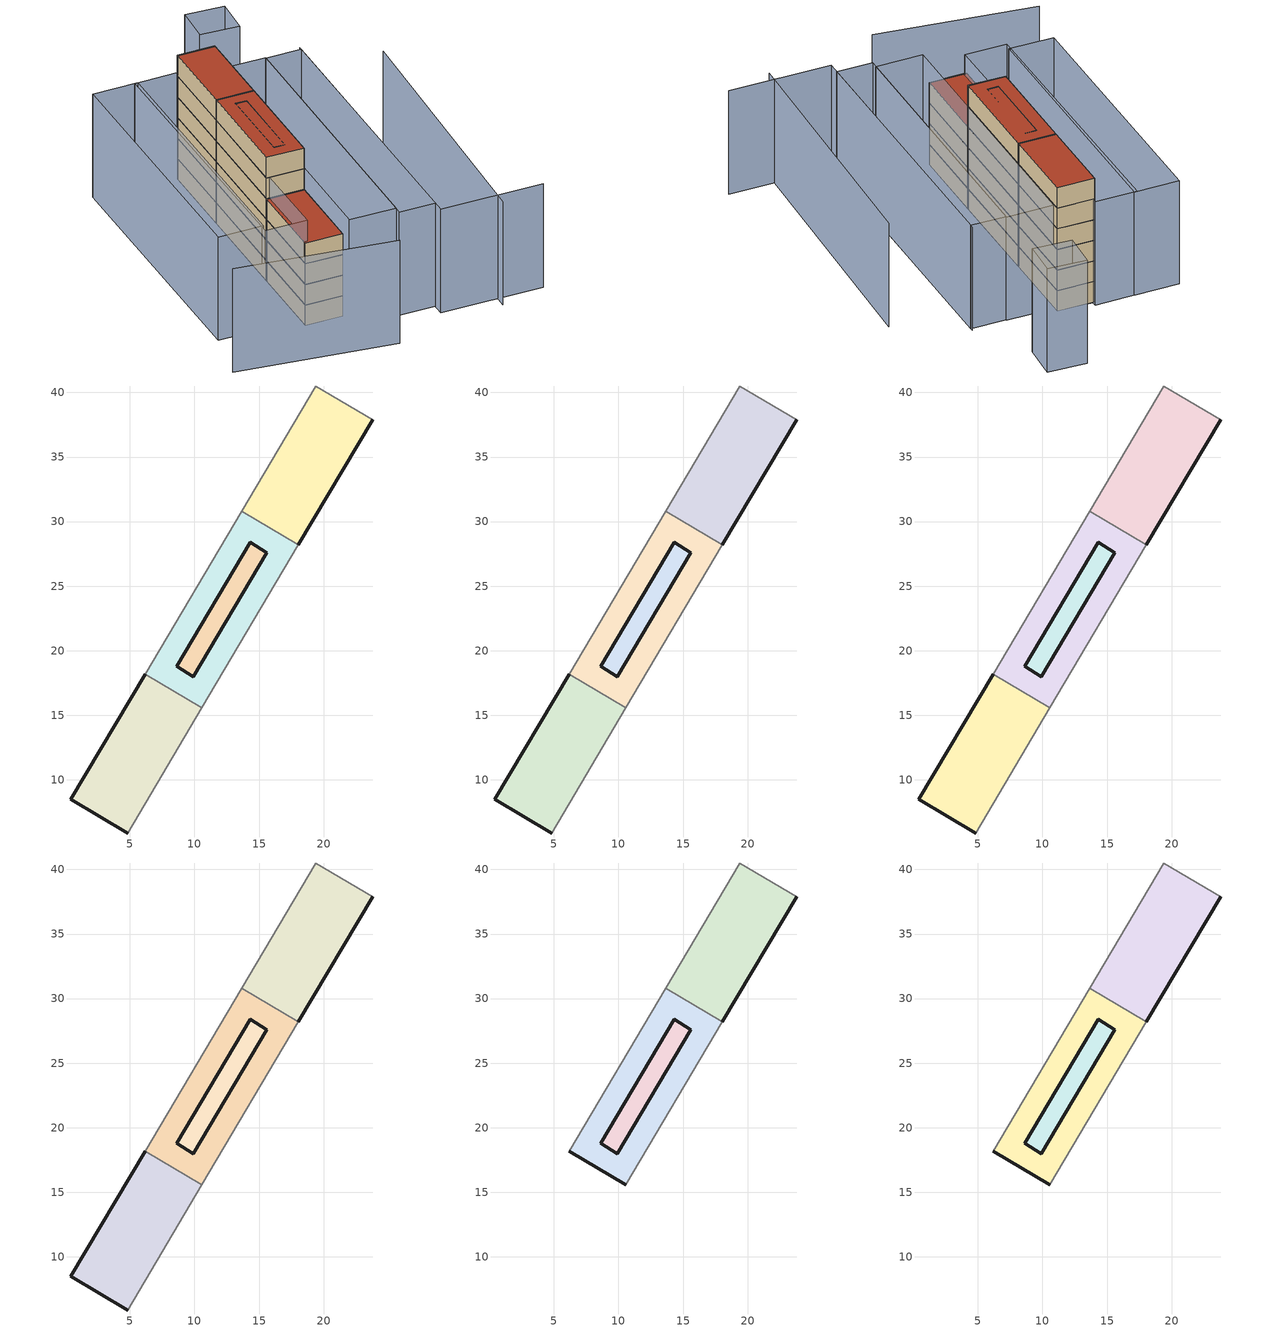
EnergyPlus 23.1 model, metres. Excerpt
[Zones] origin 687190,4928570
92e4ea4cc890200e_F0_dwelling_0
 floor ground (EU_floor_Construction): 18.04,28.19 23.8,37.9 19.41,40.5 13.65,30.79 z0
 wall outside (EU_wall_Construction): 23.8,37.9 18.04,28.19 z0:3
 wall to 92e4ea4cc890200e_F0_dwelling_1 (EU_wall_Construction): 18.04,28.19 13.65,30.79 z0:3
 wall adiabatic (EU_wall_Construction): 13.65,30.79 19.41,40.5 23.8,37.9 z0:3
92e4ea4cc890200e_F0_dwelling_1
 floor ground (EU_floor_Construction): 10.57,15.59 18.04,28.19 13.65,30.79 6.19,18.19 z0
 wall adiabatic (EU_wall_Construction): 18.04,28.19 10.57,15.59 / 6.19,18.19 13.65,30.79 z0:3
 wall to 92e4ea4cc890200e_F0_dwelling_2 (EU_wall_Construction): 10.57,15.59 6.19,18.19 z0:3
92e4ea4cc890200e_F0_dwelling_2
 floor ground (EU_floor_Construction): 4.81,5.88 10.57,15.59 6.19,18.19 0.43,8.48 z0
 wall outside (EU_wall_Construction): 4.81,5.88 0.43,8.48 6.19,18.19 z0:3
 wall adiabatic (EU_wall_Construction): 10.57,15.59 4.81,5.88 z0:3
92e4ea4cc890200e_F0_circulation
 floor ground (EU_floor_Construction): 9.92,18 15.62,27.6 14.3,28.38 8.61,18.78 z0
 wall outside (EU_wall_Construction): 14.3,28.38 15.62,27.6 9.92,18 8.61,18.78 14.3,28.38 z0:3
92e4ea4cc890200e_F1_dwelling_0
 floor to 92e4ea4cc890200e_F0_dwelling_0 (EU_floor_Construction): 18.04,28.19 23.8,37.9 19.41,40.5 13.65,30.79 z3
 wall outside (EU_wall_Construction): 23.8,37.9 18.04,28.19 z3:6
 wall to 92e4ea4cc890200e_F1_dwelling_1 (EU_wall_Construction): 18.04,28.19 13.65,30.79 z3:6
 wall adiabatic (EU_wall_Construction): 13.65,30.79 19.41,40.5 23.8,37.9 z3:6
92e4ea4cc890200e_F1_dwelling_1
 floor to 92e4ea4cc890200e_F0_dwelling_1 (EU_floor_Construction): 10.57,15.59 18.04,28.19 13.65,30.79 6.19,18.19 z3
 wall adiabatic (EU_wall_Construction): 18.04,28.19 10.57,15.59 / 6.19,18.19 13.65,30.79 z3:6
 wall to 92e4ea4cc890200e_F1_dwelling_2 (EU_wall_Construction): 10.57,15.59 6.19,18.19 z3:6
92e4ea4cc890200e_F1_dwelling_2
 floor to 92e4ea4cc890200e_F0_dwelling_2 (EU_floor_Construction): 4.81,5.88 10.57,15.59 6.19,18.19 0.43,8.48 z3
 wall outside (EU_wall_Construction): 4.81,5.88 0.43,8.48 6.19,18.19 z3:6
 wall adiabatic (EU_wall_Construction): 10.57,15.59 4.81,5.88 z3:6
92e4ea4cc890200e_F1_circulation
 floor to 92e4ea4cc890200e_F0_circulation (EU_floor_Construction): 9.92,18 15.62,27.6 14.3,28.38 8.61,18.78 z3
 wall outside (EU_wall_Construction): 14.3,28.38 15.62,27.6 9.92,18 8.61,18.78 14.3,28.38 z3:6
92e4ea4cc890200e_F2_dwelling_0
 floor to 92e4ea4cc890200e_F1_dwelling_0 (EU_floor_Construction): 18.04,28.19 23.8,37.9 19.41,40.5 13.65,30.79 z6
 wall outside (EU_wall_Construction): 23.8,37.9 18.04,28.19 z6:9
 wall to 92e4ea4cc890200e_F2_dwelling_1 (EU_wall_Construction): 18.04,28.19 13.65,30.79 z6:9
 wall adiabatic (EU_wall_Construction): 13.65,30.79 19.41,40.5 23.8,37.9 z6:9
92e4ea4cc890200e_F2_dwelling_1
 floor to 92e4ea4cc890200e_F1_dwelling_1 (EU_floor_Construction): 10.57,15.59 18.04,28.19 13.65,30.79 6.19,18.19 z6
 wall adiabatic (EU_wall_Construction): 18.04,28.19 10.57,15.59 / 6.19,18.19 13.65,30.79 z6:9
 wall to 92e4ea4cc890200e_F2_dwelling_2 (EU_wall_Construction): 10.57,15.59 6.19,18.19 z6:9
92e4ea4cc890200e_F2_dwelling_2
 floor to 92e4ea4cc890200e_F1_dwelling_2 (EU_floor_Construction): 4.81,5.88 10.57,15.59 6.19,18.19 0.43,8.48 z6
 wall outside (EU_wall_Construction): 4.81,5.88 0.43,8.48 6.19,18.19 z6:9
 wall adiabatic (EU_wall_Construction): 10.57,15.59 4.81,5.88 z6:9
92e4ea4cc890200e_F2_circulation
 floor to 92e4ea4cc890200e_F1_circulation (EU_floor_Construction): 9.92,18 15.62,27.6 14.3,28.38 8.61,18.78 z6
 wall outside (EU_wall_Construction): 14.3,28.38 15.62,27.6 9.92,18 8.61,18.78 14.3,28.38 z6:9
92e4ea4cc890200e_F3_dwelling_0
 floor to 92e4ea4cc890200e_F2_dwelling_0 (EU_floor_Construction): 18.04,28.19 23.8,37.9 19.41,40.5 13.65,30.79 z9
 wall outside (EU_wall_Construction): 23.8,37.9 18.04,28.19 z9:12
 wall to 92e4ea4cc890200e_F3_dwelling_1 (EU_wall_Construction): 18.04,28.19 13.65,30.79 z9:12
 wall adiabatic (EU_wall_Construction): 13.65,30.79 19.41,40.5 23.8,37.9 z9:12
92e4ea4cc890200e_F3_dwelling_1
 floor to 92e4ea4cc890200e_F2_dwelling_1 (EU_floor_Construction): 10.57,15.59 18.04,28.19 13.65,30.79 6.19,18.19 z9
 wall adiabatic (EU_wall_Construction): 18.04,28.19 10.57,15.59 / 6.19,18.19 13.65,30.79 z9:12
 wall to 92e4ea4cc890200e_F3_dwelling_2 (EU_wall_Construction): 10.57,15.59 6.19,18.19 z9:12
92e4ea4cc890200e_F3_dwelling_2
 floor to 92e4ea4cc890200e_F2_dwelling_2 (EU_floor_Construction): 4.81,5.88 10.57,15.59 6.19,18.19 0.43,8.48 z9
 wall outside (EU_wall_Construction): 4.81,5.88 0.43,8.48 6.19,18.19 z9:12
 wall adiabatic (EU_wall_Construction): 10.57,15.59 4.81,5.88 z9:12
 roof outside (EU_roof_Construction): 10.57,15.59 4.81,5.88 0.43,8.48 6.19,18.19 z12
92e4ea4cc890200e_F3_circulation
 floor to 92e4ea4cc890200e_F2_circulation (EU_floor_Construction): 9.92,18 15.62,27.6 14.3,28.38 8.61,18.78 z9
 wall outside (EU_wall_Construction): 14.3,28.38 15.62,27.6 9.92,18 8.61,18.78 14.3,28.38 z9:12
92e4ea4cc890200e_F4_dwelling_0
 floor to 92e4ea4cc890200e_F3_dwelling_0 (EU_floor_Construction): 18.04,28.19 23.8,37.9 19.41,40.5 13.65,30.79 z12
 wall outside (EU_wall_Construction): 23.8,37.9 18.04,28.19 z12:15
 wall to 92e4ea4cc890200e_F4_dwelling_1 (EU_wall_Construction): 18.04,28.19 13.65,30.79 z12:15
 wall adiabatic (EU_wall_Construction): 13.65,30.79 19.41,40.5 23.8,37.9 z12:15
92e4ea4cc890200e_F4_dwelling_1
 floor to 92e4ea4cc890200e_F3_dwelling_1 (EU_floor_Construction): 10.57,15.59 18.04,28.19 13.65,30.79 6.19,18.19 z12
 wall outside (EU_wall_Construction): 10.57,15.59 6.19,18.19 z12:15
 wall adiabatic (EU_wall_Construction): 18.04,28.19 10.57,15.59 / 6.19,18.19 13.65,30.79 z12:15
92e4ea4cc890200e_F4_circulation
 floor to 92e4ea4cc890200e_F3_circulation (EU_floor_Construction): 9.92,18 15.62,27.6 14.3,28.38 8.61,18.78 z12
 wall outside (EU_wall_Construction): 14.3,28.38 15.62,27.6 9.92,18 8.61,18.78 14.3,28.38 z12:15
92e4ea4cc890200e_F5_dwelling_0
 floor to 92e4ea4cc890200e_F4_dwelling_0 (EU_floor_Construction): 18.04,28.19 23.8,37.9 19.41,40.5 13.65,30.79 z15
 wall outside (EU_wall_Construction): 23.8,37.9 18.04,28.19 z15:18
 wall to 92e4ea4cc890200e_F5_dwelling_1 (EU_wall_Construction): 18.04,28.19 13.65,30.79 z15:18
 wall adiabatic (EU_wall_Construction): 13.65,30.79 19.41,40.5 23.8,37.9 z15:18
 roof outside (EU_roof_Construction): 23.8,37.9 18.04,28.19 13.65,30.79 19.41,40.5 z18
92e4ea4cc890200e_F5_dwelling_1
 floor to 92e4ea4cc890200e_F4_dwelling_1 (EU_floor_Construction): 10.57,15.59 18.04,28.19 13.65,30.79 6.19,18.19 z15
 wall outside (EU_wall_Construction): 10.57,15.59 6.19,18.19 z15:18
 wall adiabatic (EU_wall_Construction): 18.04,28.19 10.57,15.59 / 6.19,18.19 13.65,30.79 z15:18
 roof outside (EU_roof_Construction): 18.04,28.19 10.57,15.59 6.19,18.19 13.65,30.79 z18
92e4ea4cc890200e_F5_circulation
 floor to 92e4ea4cc890200e_F4_circulation (EU_floor_Construction): 9.92,18 15.62,27.6 14.3,28.38 8.61,18.78 z15
 wall outside (EU_wall_Construction): 14.3,28.38 15.62,27.6 9.92,18 8.61,18.78 14.3,28.38 z15:18
 roof outside (EU_roof_Construction): 15.62,27.6 9.92,18 8.61,18.78 14.3,28.38 z18
shading: -13.38,9.86 3.66,-3.36 / 18.13,-8.84 38.36,22.77 / 24.25,-10.64 12.32,-3.55 / 12.32,-3.55 33.29,31.74 / 33.06,31.35 13.13,-2.18 / 13.13,-2.18 8.95,0.3 / 8.95,0.3 28.88,33.83 / 28.88,33.83 33.06,31.35 / 28.99,33.87 9.44,1.12 / 9.44,1.12 3.97,4.38 / 3.97,4.38 23.52,37.13 / 23.52,37.13 28.99,33.87 / 19.91,40.95 1.04,8.62 / 1.04,8.62 -3.86,11.48 / -3.86,11.48 15.01,43.81 / 15.01,43.81 19.91,40.95 / 15.36,43.62 -3.12,12.35 / -3.12,12.35 -8.35,15.44 / -8.35,15.44 10.12,46.72 / 10.12,46.72 15.36,43.62 / 31.57,47.71 35.97,44.76 / 35.97,44.76 33.2,40.63 / 33.2,40.63 28.8,43.59 / 28.8,43.59 31.57,47.71 z0:15
[Building]
EU S2 Campaign: North Axis=0; Terrain=City; Solar Distribution=FullExterior
[Site:Location]
Bologna: Latitude=44.5; Longitude=11.25; Time Zone=1; Elevation=37
[SizingPeriod:WeatherFileDays]
AnnualSizingPeriod: Begin Month=1; Begin Day of Month=1; End Month=12; End Day of Month=31; Day of Week for Start Day=Monday; Use Weather File Daylight Saving Period=No; Use Weather File Rain and Snow Indicators=No
[MATERIAL]
EU_InternalMass_Material: Roughness=MediumRough; Thickness=0.1; Conductivity=1; Density=1800; Specific Heat=900; Thermal Absorptance=0.9; Solar Absorptance=0.7; Visible Absorptance=0.7
[MATERIAL:NOMASS] Roughness=MediumRough; Thermal Absorptance=0.9; Solar Absorptance=0.7; Visible Absorptance=0.7
Name | Thermal Resistance
EU_wall_NoMass | 0.905828
EU_roof_NoMass | 0.37593
EU_floor_NoMass | 0.67114
[CONSTRUCTION]
EU_wall_Construction: EU_wall_NoMass
EU_roof_Construction: EU_roof_NoMass
EU_floor_Construction: EU_floor_NoMass
EU_InternalMass_Construction: EU_InternalMass_Material
[ZONE] Type=1; Multiplier=1; Ceiling Height=autocalculate; Floor Area=autocalculate; Part of Total Floor Area=Yes
Name | Volume
92e4ea4cc890200e_F0_dwelling_0; 92e4ea4cc890200e_F1_dwelling_0; 92e4ea4cc890200e_F2_dwelling_0; 92e4ea4cc890200e_F3_dwelling_0; 92e4ea4cc890200e_F4_dwelling_0; 92e4ea4cc890200e_F5_dwelling_0 | 172.704
92e4ea4cc890200e_F0_dwelling_1; 92e4ea4cc890200e_F1_dwelling_1; 92e4ea4cc890200e_F2_dwelling_1; 92e4ea4cc890200e_F3_dwelling_1; 92e4ea4cc890200e_F4_dwelling_1; 92e4ea4cc890200e_F5_dwelling_1 | 223.937
92e4ea4cc890200e_F0_dwelling_2; 92e4ea4cc890200e_F1_dwelling_2; 92e4ea4cc890200e_F2_dwelling_2; 92e4ea4cc890200e_F3_dwelling_2 | 172.695
92e4ea4cc890200e_F0_circulation; 92e4ea4cc890200e_F1_circulation; 92e4ea4cc890200e_F2_circulation; 92e4ea4cc890200e_F3_circulation; 92e4ea4cc890200e_F4_circulation; 92e4ea4cc890200e_F5_circulation | 51.2563
[INTERNALMASS] Construction=EU_InternalMass_Construction
Name | Zone or ZoneList | Surface Area
92e4ea4cc890200e_F0_dwelling_0_EU_InternalMass | 92e4ea4cc890200e_F0_dwelling_0 | 57.5681
92e4ea4cc890200e_F0_dwelling_1_EU_InternalMass | 92e4ea4cc890200e_F0_dwelling_1 | 57.5681
92e4ea4cc890200e_F0_dwelling_2_EU_InternalMass | 92e4ea4cc890200e_F0_dwelling_2 | 57.5681
92e4ea4cc890200e_F1_dwelling_0_EU_InternalMass | 92e4ea4cc890200e_F1_dwelling_0 | 57.5681
92e4ea4cc890200e_F1_dwelling_1_EU_InternalMass | 92e4ea4cc890200e_F1_dwelling_1 | 57.5681
92e4ea4cc890200e_F1_dwelling_2_EU_InternalMass | 92e4ea4cc890200e_F1_dwelling_2 | 57.5681
92e4ea4cc890200e_F2_dwelling_0_EU_InternalMass | 92e4ea4cc890200e_F2_dwelling_0 | 57.5681
92e4ea4cc890200e_F2_dwelling_1_EU_InternalMass | 92e4ea4cc890200e_F2_dwelling_1 | 57.5681
92e4ea4cc890200e_F2_dwelling_2_EU_InternalMass | 92e4ea4cc890200e_F2_dwelling_2 | 57.5681
92e4ea4cc890200e_F3_dwelling_0_EU_InternalMass | 92e4ea4cc890200e_F3_dwelling_0 | 57.5681
92e4ea4cc890200e_F3_dwelling_1_EU_InternalMass | 92e4ea4cc890200e_F3_dwelling_1 | 57.5681
92e4ea4cc890200e_F3_dwelling_2_EU_InternalMass | 92e4ea4cc890200e_F3_dwelling_2 | 57.5681
92e4ea4cc890200e_F4_dwelling_0_EU_InternalMass | 92e4ea4cc890200e_F4_dwelling_0 | 86.3522
92e4ea4cc890200e_F4_dwelling_1_EU_InternalMass | 92e4ea4cc890200e_F4_dwelling_1 | 86.3522
92e4ea4cc890200e_F5_dwelling_0_EU_InternalMass | 92e4ea4cc890200e_F5_dwelling_0 | 86.3522
92e4ea4cc890200e_F5_dwelling_1_EU_InternalMass | 92e4ea4cc890200e_F5_dwelling_1 | 86.3522
[OTHEREQUIPMENT] Fuel Type=Electricity; Design Level Calculation Method=Watts/Area; Power per Zone Floor Area=1; Fraction Latent=0; Fraction Radiant=0; Fraction Lost=0; Carbon Dioxide Generation Rate=0; EndUse Subcategory=EU_Step8_InternalGains
Name | Zone or ZoneList or Space or SpaceList | Schedule
EU_Step8_InternalGain_92e4ea4cc890200e_F0_dwelling_0_f000 | 92e4ea4cc890200e_F0_dwelling_0 | EU_Step8_GainSchedule_92e4ea4cc890200e_F0_dwelling_0_f000
EU_Step8_InternalGain_92e4ea4cc890200e_F0_dwelling_1_f000 | 92e4ea4cc890200e_F0_dwelling_1 | EU_Step8_GainSchedule_92e4ea4cc890200e_F0_dwelling_1_f000
EU_Step8_InternalGain_92e4ea4cc890200e_F0_dwelling_2_f000 | 92e4ea4cc890200e_F0_dwelling_2 | EU_Step8_GainSchedule_92e4ea4cc890200e_F0_dwelling_2_f000
EU_Step8_InternalGain_92e4ea4cc890200e_F1_dwelling_0_f000 | 92e4ea4cc890200e_F1_dwelling_0 | EU_Step8_GainSchedule_92e4ea4cc890200e_F1_dwelling_0_f000
EU_Step8_InternalGain_92e4ea4cc890200e_F1_dwelling_1_f000 | 92e4ea4cc890200e_F1_dwelling_1 | EU_Step8_GainSchedule_92e4ea4cc890200e_F1_dwelling_1_f000
EU_Step8_InternalGain_92e4ea4cc890200e_F1_dwelling_2_f000 | 92e4ea4cc890200e_F1_dwelling_2 | EU_Step8_GainSchedule_92e4ea4cc890200e_F1_dwelling_2_f000
EU_Step8_InternalGain_92e4ea4cc890200e_F2_dwelling_0_f000 | 92e4ea4cc890200e_F2_dwelling_0 | EU_Step8_GainSchedule_92e4ea4cc890200e_F2_dwelling_0_f000
EU_Step8_InternalGain_92e4ea4cc890200e_F2_dwelling_1_f000 | 92e4ea4cc890200e_F2_dwelling_1 | EU_Step8_GainSchedule_92e4ea4cc890200e_F2_dwelling_1_f000
EU_Step8_InternalGain_92e4ea4cc890200e_F2_dwelling_2_f000 | 92e4ea4cc890200e_F2_dwelling_2 | EU_Step8_GainSchedule_92e4ea4cc890200e_F2_dwelling_2_f000
EU_Step8_InternalGain_92e4ea4cc890200e_F3_dwelling_0_f000 | 92e4ea4cc890200e_F3_dwelling_0 | EU_Step8_GainSchedule_92e4ea4cc890200e_F3_dwelling_0_f000
EU_Step8_InternalGain_92e4ea4cc890200e_F3_dwelling_1_f000 | 92e4ea4cc890200e_F3_dwelling_1 | EU_Step8_GainSchedule_92e4ea4cc890200e_F3_dwelling_1_f000
EU_Step8_InternalGain_92e4ea4cc890200e_F3_dwelling_2_f000 | 92e4ea4cc890200e_F3_dwelling_2 | EU_Step8_GainSchedule_92e4ea4cc890200e_F3_dwelling_2_f000
EU_Step8_InternalGain_92e4ea4cc890200e_F4_dwelling_0_f000 | 92e4ea4cc890200e_F4_dwelling_0 | EU_Step8_GainSchedule_92e4ea4cc890200e_F4_dwelling_0_f000
EU_Step8_InternalGain_92e4ea4cc890200e_F4_dwelling_1_f000 | 92e4ea4cc890200e_F4_dwelling_1 | EU_Step8_GainSchedule_92e4ea4cc890200e_F4_dwelling_1_f000
EU_Step8_InternalGain_92e4ea4cc890200e_F5_dwelling_0_f000 | 92e4ea4cc890200e_F5_dwelling_0 | EU_Step8_GainSchedule_92e4ea4cc890200e_F5_dwelling_0_f000
EU_Step8_InternalGain_92e4ea4cc890200e_F5_dwelling_1_f000 | 92e4ea4cc890200e_F5_dwelling_1 | EU_Step8_GainSchedule_92e4ea4cc890200e_F5_dwelling_1_f000
[ZONEINFILTRATION:DESIGNFLOWRATE] Schedule=EU_AlwaysOn; Design Flow Rate Calculation Method=Flow/Area; Flow Rate per Floor Area=0.0005; Constant Term Coefficient=1; Temperature Term Coefficient=0; Velocity Term Coefficient=0; Velocity Squared Term Coefficient=0
Name | Zone or ZoneList or Space or SpaceList
EU_Circulation_Infiltration_92e4ea4cc890200e_F0_circulation | 92e4ea4cc890200e_F0_circulation
EU_Circulation_Infiltration_92e4ea4cc890200e_F1_circulation | 92e4ea4cc890200e_F1_circulation
EU_Circulation_Infiltration_92e4ea4cc890200e_F2_circulation | 92e4ea4cc890200e_F2_circulation
EU_Circulation_Infiltration_92e4ea4cc890200e_F3_circulation | 92e4ea4cc890200e_F3_circulation
EU_Circulation_Infiltration_92e4ea4cc890200e_F4_circulation | 92e4ea4cc890200e_F4_circulation
EU_Circulation_Infiltration_92e4ea4cc890200e_F5_circulation | 92e4ea4cc890200e_F5_circulation
[ZONEVENTILATION:DESIGNFLOWRATE] Schedule=EU_AlwaysOn; Design Flow Rate Calculation Method=AirChanges/Hour; Air Changes per Hour=0.73129; Ventilation Type=Natural; Fan Pressure Rise=0; Fan Total Efficiency=1; Constant Term Coefficient=1; Temperature Term Coefficient=0; Velocity Term Coefficient=0; Velocity Squared Term Coefficient=0; Minimum Indoor Temperature=-100; Maximum Indoor Temperature=100; Delta Temperature=-100; Minimum Outdoor Temperature=-100; Maximum Outdoor Temperature=100; Maximum Wind Speed=40
Name | Zone or ZoneList or Space or SpaceList
EU_ConstantAir_92e4ea4cc890200e_F0_dwelling_0 | 92e4ea4cc890200e_F0_dwelling_0
EU_ConstantAir_92e4ea4cc890200e_F0_dwelling_1 | 92e4ea4cc890200e_F0_dwelling_1
EU_ConstantAir_92e4ea4cc890200e_F0_dwelling_2 | 92e4ea4cc890200e_F0_dwelling_2
EU_ConstantAir_92e4ea4cc890200e_F1_dwelling_0 | 92e4ea4cc890200e_F1_dwelling_0
EU_ConstantAir_92e4ea4cc890200e_F1_dwelling_1 | 92e4ea4cc890200e_F1_dwelling_1
EU_ConstantAir_92e4ea4cc890200e_F1_dwelling_2 | 92e4ea4cc890200e_F1_dwelling_2
EU_ConstantAir_92e4ea4cc890200e_F2_dwelling_0 | 92e4ea4cc890200e_F2_dwelling_0
EU_ConstantAir_92e4ea4cc890200e_F2_dwelling_1 | 92e4ea4cc890200e_F2_dwelling_1
EU_ConstantAir_92e4ea4cc890200e_F2_dwelling_2 | 92e4ea4cc890200e_F2_dwelling_2
EU_ConstantAir_92e4ea4cc890200e_F3_dwelling_0 | 92e4ea4cc890200e_F3_dwelling_0
EU_ConstantAir_92e4ea4cc890200e_F3_dwelling_1 | 92e4ea4cc890200e_F3_dwelling_1
EU_ConstantAir_92e4ea4cc890200e_F3_dwelling_2 | 92e4ea4cc890200e_F3_dwelling_2
EU_ConstantAir_92e4ea4cc890200e_F4_dwelling_0 | 92e4ea4cc890200e_F4_dwelling_0
EU_ConstantAir_92e4ea4cc890200e_F4_dwelling_1 | 92e4ea4cc890200e_F4_dwelling_1
EU_ConstantAir_92e4ea4cc890200e_F5_dwelling_0 | 92e4ea4cc890200e_F5_dwelling_0
EU_ConstantAir_92e4ea4cc890200e_F5_dwelling_1 | 92e4ea4cc890200e_F5_dwelling_1
[HVACTEMPLATE:THERMOSTAT] Constant Heating Setpoint=20; Constant Cooling Setpoint=50
EU_HeatOnly_92e4ea4cc890200e_F0_dwelling_0; EU_HeatOnly_92e4ea4cc890200e_F0_dwelling_1; EU_HeatOnly_92e4ea4cc890200e_F0_dwelling_2; EU_HeatOnly_92e4ea4cc890200e_F1_dwelling_0; EU_HeatOnly_92e4ea4cc890200e_F1_dwelling_1; EU_HeatOnly_92e4ea4cc890200e_F1_dwelling_2; EU_HeatOnly_92e4ea4cc890200e_F2_dwelling_0; EU_HeatOnly_92e4ea4cc890200e_F2_dwelling_1; EU_HeatOnly_92e4ea4cc890200e_F2_dwelling_2; EU_HeatOnly_92e4ea4cc890200e_F3_dwelling_0; EU_HeatOnly_92e4ea4cc890200e_F3_dwelling_1; EU_HeatOnly_92e4ea4cc890200e_F3_dwelling_2; EU_HeatOnly_92e4ea4cc890200e_F4_dwelling_0; EU_HeatOnly_92e4ea4cc890200e_F4_dwelling_1; EU_HeatOnly_92e4ea4cc890200e_F5_dwelling_0; EU_HeatOnly_92e4ea4cc890200e_F5_dwelling_1
[HVACTEMPLATE:ZONE:IDEALLOADSAIRSYSTEM] System Availability Schedule=EU_AlwaysOn; Maximum Heating Supply Air Temperature=50; Minimum Cooling Supply Air Temperature=13; Maximum Heating Supply Air Humidity Ratio=0.0156; Minimum Cooling Supply Air Humidity Ratio=0.0077; Heating Limit=NoLimit; Cooling Limit=NoLimit; Heating Availability Schedule=EU_AlwaysOn; Cooling Availability Schedule=EU_CoolingOff; Dehumidification Control Type=ConstantSensibleHeatRatio; Cooling Sensible Heat Ratio=0.7; Dehumidification Setpoint=60; Humidification Control Type=None; Humidification Setpoint=30; Outdoor Air Method=None; Outdoor Air Flow Rate per Person=0.00944; Outdoor Air Flow Rate per Zone Floor Area=0; Outdoor Air Flow Rate per Zone=0; Demand Controlled Ventilation Type=None; Outdoor Air Economizer Type=NoEconomizer; Heat Recovery Type=None; Sensible Heat Recovery Effectiveness=0.7; Latent Heat Recovery Effectiveness=0.65
Name | Template Thermostat
92e4ea4cc890200e_F0_dwelling_0 | EU_HeatOnly_92e4ea4cc890200e_F0_dwelling_0
92e4ea4cc890200e_F0_dwelling_1 | EU_HeatOnly_92e4ea4cc890200e_F0_dwelling_1
92e4ea4cc890200e_F0_dwelling_2 | EU_HeatOnly_92e4ea4cc890200e_F0_dwelling_2
92e4ea4cc890200e_F1_dwelling_0 | EU_HeatOnly_92e4ea4cc890200e_F1_dwelling_0
92e4ea4cc890200e_F1_dwelling_1 | EU_HeatOnly_92e4ea4cc890200e_F1_dwelling_1
92e4ea4cc890200e_F1_dwelling_2 | EU_HeatOnly_92e4ea4cc890200e_F1_dwelling_2
92e4ea4cc890200e_F2_dwelling_0 | EU_HeatOnly_92e4ea4cc890200e_F2_dwelling_0
92e4ea4cc890200e_F2_dwelling_1 | EU_HeatOnly_92e4ea4cc890200e_F2_dwelling_1
92e4ea4cc890200e_F2_dwelling_2 | EU_HeatOnly_92e4ea4cc890200e_F2_dwelling_2
92e4ea4cc890200e_F3_dwelling_0 | EU_HeatOnly_92e4ea4cc890200e_F3_dwelling_0
92e4ea4cc890200e_F3_dwelling_1 | EU_HeatOnly_92e4ea4cc890200e_F3_dwelling_1
92e4ea4cc890200e_F3_dwelling_2 | EU_HeatOnly_92e4ea4cc890200e_F3_dwelling_2
92e4ea4cc890200e_F4_dwelling_0 | EU_HeatOnly_92e4ea4cc890200e_F4_dwelling_0
92e4ea4cc890200e_F4_dwelling_1 | EU_HeatOnly_92e4ea4cc890200e_F4_dwelling_1
92e4ea4cc890200e_F5_dwelling_0 | EU_HeatOnly_92e4ea4cc890200e_F5_dwelling_0
92e4ea4cc890200e_F5_dwelling_1 | EU_HeatOnly_92e4ea4cc890200e_F5_dwelling_1
[SIZING:ZONE] Zone Cooling Design Supply Air Temperature Input Method=SupplyAirTemperature; Zone Cooling Design Supply Air Temperature=13; Zone Heating Design Supply Air Temperature Input Method=SupplyAirTemperature; Zone Heating Design Supply Air Temperature=50; Zone Cooling Design Supply Air Humidity Ratio=0.008; Zone Heating Design Supply Air Humidity Ratio=0.008; Cooling Design Air Flow Method=DesignDay; Cooling Design Air Flow Rate=0; Cooling Minimum Air Flow per Zone Floor Area=0.000762; Cooling Minimum Air Flow=0; Cooling Minimum Air Flow Fraction=0.2; Heating Design Air Flow Method=DesignDay; Heating Design Air Flow Rate=0; Heating Maximum Air Flow per Zone Floor Area=0.002032; Heating Maximum Air Flow=0.141576; Heating Maximum Air Flow Fraction=0.3; Account for Dedicated Outdoor Air System=No; Dedicated Outdoor Air System Control Strategy=NeutralSupplyAir; Dedicated Outdoor Air Low Setpoint Temperature for Design=autosize; Dedicated Outdoor Air High Setpoint Temperature for Design=autosize; Zone Load Sizing Method=Sensible Load Only No Latent Load; Zone Latent Cooling Design Supply Air Humidity Ratio Input Method=HumidityRatioDifference; Zone Cooling Design Supply Air Humidity Ratio Difference=0.005; Zone Latent Heating Design Supply Air Humidity Ratio Input Method=HumidityRatioDifference; Zone Humidification Design Supply Air Humidity Ratio Difference=0.005
92e4ea4cc890200e_F0_dwelling_0; 92e4ea4cc890200e_F0_dwelling_1; 92e4ea4cc890200e_F0_dwelling_2; 92e4ea4cc890200e_F1_dwelling_0; 92e4ea4cc890200e_F1_dwelling_1; 92e4ea4cc890200e_F1_dwelling_2; 92e4ea4cc890200e_F2_dwelling_0; 92e4ea4cc890200e_F2_dwelling_1; 92e4ea4cc890200e_F2_dwelling_2; 92e4ea4cc890200e_F3_dwelling_0; 92e4ea4cc890200e_F3_dwelling_1; 92e4ea4cc890200e_F3_dwelling_2; 92e4ea4cc890200e_F4_dwelling_0; 92e4ea4cc890200e_F4_dwelling_1; 92e4ea4cc890200e_F5_dwelling_0; 92e4ea4cc890200e_F5_dwelling_1
[SCHEDULE:CONSTANT]
Name | Hourly Value
EU_AlwaysOn | 1
EU_CoolingOff | 0
[SCHEDULE:FILE] Column Number=1; Rows to Skip at Top=0; Number of Hours of Data=8760; Column Separator=Comma; Interpolate to Timestep=No; Minutes per Item=60; Adjust Schedule for Daylight Savings=Yes
Name | File
EU_Step8_GainSchedule_92e4ea4cc890200e_F0_dwelling_0_f000 | ../../schedules/92e4ea4cc890200e/92e4ea4cc890200e_F0_dwelling_0_f000_gain.csv
EU_Step8_GainSchedule_92e4ea4cc890200e_F0_dwelling_1_f000 | ../../schedules/92e4ea4cc890200e/92e4ea4cc890200e_F0_dwelling_1_f000_gain.csv
EU_Step8_GainSchedule_92e4ea4cc890200e_F0_dwelling_2_f000 | ../../schedules/92e4ea4cc890200e/92e4ea4cc890200e_F0_dwelling_2_f000_gain.csv
EU_Step8_GainSchedule_92e4ea4cc890200e_F1_dwelling_0_f000 | ../../schedules/92e4ea4cc890200e/92e4ea4cc890200e_F1_dwelling_0_f000_gain.csv
EU_Step8_GainSchedule_92e4ea4cc890200e_F1_dwelling_1_f000 | ../../schedules/92e4ea4cc890200e/92e4ea4cc890200e_F1_dwelling_1_f000_gain.csv
EU_Step8_GainSchedule_92e4ea4cc890200e_F1_dwelling_2_f000 | ../../schedules/92e4ea4cc890200e/92e4ea4cc890200e_F1_dwelling_2_f000_gain.csv
EU_Step8_GainSchedule_92e4ea4cc890200e_F2_dwelling_0_f000 | ../../schedules/92e4ea4cc890200e/92e4ea4cc890200e_F2_dwelling_0_f000_gain.csv
EU_Step8_GainSchedule_92e4ea4cc890200e_F2_dwelling_1_f000 | ../../schedules/92e4ea4cc890200e/92e4ea4cc890200e_F2_dwelling_1_f000_gain.csv
EU_Step8_GainSchedule_92e4ea4cc890200e_F2_dwelling_2_f000 | ../../schedules/92e4ea4cc890200e/92e4ea4cc890200e_F2_dwelling_2_f000_gain.csv
EU_Step8_GainSchedule_92e4ea4cc890200e_F3_dwelling_0_f000 | ../../schedules/92e4ea4cc890200e/92e4ea4cc890200e_F3_dwelling_0_f000_gain.csv
EU_Step8_GainSchedule_92e4ea4cc890200e_F3_dwelling_1_f000 | ../../schedules/92e4ea4cc890200e/92e4ea4cc890200e_F3_dwelling_1_f000_gain.csv
EU_Step8_GainSchedule_92e4ea4cc890200e_F3_dwelling_2_f000 | ../../schedules/92e4ea4cc890200e/92e4ea4cc890200e_F3_dwelling_2_f000_gain.csv
EU_Step8_GainSchedule_92e4ea4cc890200e_F4_dwelling_0_f000 | ../../schedules/92e4ea4cc890200e/92e4ea4cc890200e_F4_dwelling_0_f000_gain.csv
EU_Step8_GainSchedule_92e4ea4cc890200e_F4_dwelling_1_f000 | ../../schedules/92e4ea4cc890200e/92e4ea4cc890200e_F4_dwelling_1_f000_gain.csv
EU_Step8_GainSchedule_92e4ea4cc890200e_F5_dwelling_0_f000 | ../../schedules/92e4ea4cc890200e/92e4ea4cc890200e_F5_dwelling_0_f000_gain.csv
EU_Step8_GainSchedule_92e4ea4cc890200e_F5_dwelling_1_f000 | ../../schedules/92e4ea4cc890200e/92e4ea4cc890200e_F5_dwelling_1_f000_gain.csv
